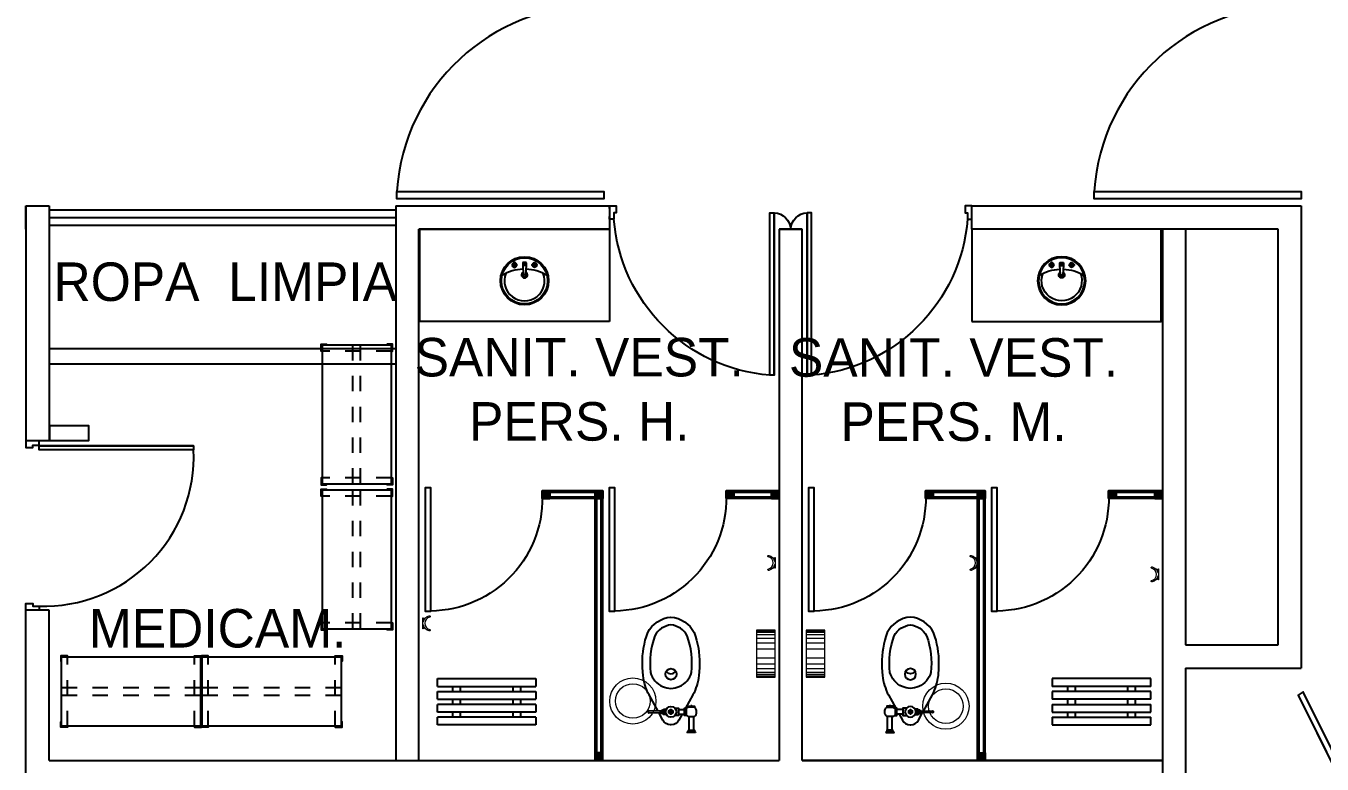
# Model space of a CAD drawing. Header units: millimetres. Extents: x 2523 to 2756, y 378 to 482.
# Drawn here: x 2541.8 to 2550.22, y 440.77 to 445.56 of the extents above; entities that cross this region are included whole.
import ezdxf

# ---------------------------------------------------------------- set-up
doc = ezdxf.new("R2010")
doc.units = ezdxf.units.MM
doc.linetypes.add('HIDDEN5', pattern=[0.07, 0.04, -0.03])
for name, color, linetype in [('CANCEL', 6, 'Continuous'), ('MOBILIARIO', 161, 'Continuous'), ('MOBSANIT', 161, 'Continuous'), ('PUERTAS', 2, 'Continuous')]:
    doc.layers.add(name, color=color, linetype=linetype)
doc.layers.add('MOB', color=161, linetype='Continuous', lineweight=15)
doc.styles.add('STYLE1', font='GOTHIC.TTF')

# ---------------------------------------------------------------- blocks, each defined once
blk = doc.blocks.new('PAR95')
at = {"color": 2}
for points in [[(-0.1339, 1.175), (-0.15, 1.175), (-0.15, 1.1318), (-0.1057, 1.1318), (-0.1057, 1.1473), (-0.0647, 1.1473), (-0.0647, 1.175), (-0.0822, 1.175)], [(-0.1339, -1.175), (-0.15, -1.175), (-0.15, -1.1318), (-0.1057, -1.1318), (-0.1057, -1.1473), (-0.0647, -1.1473), (-0.0647, -1.175), (-0.0822, -1.175)]]:
    blk.add_lwpolyline(points, dxfattribs=at)
for points in [[(0.9491, 0.1067), (-0.106, 0.1067), (0.9491, 0.1067), (0.9491, 0.1344), (-0.106, 0.1344), (-0.106, 0.1067)], [(0.9491, -0.1067), (-0.106, -0.1067), (0.9491, -0.1067), (0.9491, -0.1344), (-0.106, -0.1344), (-0.106, -0.1067)]]:
    blk.add_lwpolyline(points, close=True, dxfattribs=at)
at = {"color": 7}
for centre, start, end in [((-0.1502, 0.048), 4.49532, 85.55681), ((-0.1502, -0.048), 274.44319, 355.50468)]:
    blk.add_arc(centre, 1.1026, start, end, dxfattribs=at)
at = {"color": 2}
for centre, start, end in [((0.0084, 0.1143), 183.83703, 265.79415), ((0.0084, -0.1143), 94.20585, 176.16297)]:
    blk.add_arc(centre, 0.1146, start, end, dxfattribs=at)
blk = doc.blocks.new('P95')
at = {"color": 2}
blk.add_lwpolyline([(0.0317, 1.0892), (0.0317, 0.0863), (0.0317, 1.0892), (0.0594, 1.0892), (0.0594, 0.0863), (0.0317, 0.0863)], close=True, dxfattribs=at)
for points in [[(0, 0.0171), (0, 0.001), (0.0432, 0.001), (0.0432, 0.0453), (0.0277, 0.0453), (0.0277, 0.0863), (0, 0.0863), (0, 0.0688)], [(1.1, 0.0171), (1.1, 0.001), (1.0568, 0.001), (1.0568, 0.0453), (1.0723, 0.0453), (1.0723, 0.0863), (1.1, 0.0863), (1.1, 0.0688)]]:
    blk.add_lwpolyline(points, dxfattribs=at)
at = {"color": 7}
blk.add_arc((0.1019, 0.1191), 0.971, 358.06028, 92.50452, dxfattribs=at)
blk = doc.blocks.new('PK80')
at = {"layer": 'CANCEL'}
blk.add_lwpolyline([(-0.7588, -0.0198), (-0.7588, 0.7802), (-0.7229, 0.7802), (-0.7229, -0.0198), (-0.7588, -0.0198), (-0.7588, 0.7728)], dxfattribs=at)
blk.add_arc((-0.7336, 0.0453), 0.735, 356.38877, 89.17046, dxfattribs=at)
blk = doc.blocks.new('pk130')
at = {"layer": 'CANCEL'}
blk.add_lwpolyline([(0.05, -1.2531), (-1.2932, -1.2531), (-1.2932, -1.2054), (0.05, -1.2054), (0.05, -1.2531), (-1.2832, -1.2531)], dxfattribs=at)
blk.add_arc((-0.0046, -1.2914), 1.2914, 89.79602, 176.17852, dxfattribs=at)
blk = doc.blocks.new('pcl')
at = {"layer": 'PUERTAS'}
for points in [[(-1.257, -0.023), (-0.348, 0.428), (-0.375, 0.468), (-1.284, 0.017), (-1.257, -0.023), (-0.357, 0.422)], [(1.257, -0.023), (0.348, 0.428), (0.375, 0.468), (1.284, 0.017), (1.257, -0.023), (0.357, 0.422)]]:
    blk.add_lwpolyline(points, dxfattribs=at)
at = {"layer": 'PUERTAS', "color": 8}
for centre, start, end in [((-0.74, -0.209), 15.7494, 61.6451), ((0.74, -0.209), 118.3549, 164.2506)]:
    blk.add_arc(centre, 0.768, start, end, dxfattribs=at)
blk = doc.blocks.new('10260204')
at = {"color": 8, "linetype": 'HIDDEN5'}
for p, q in [((0.0499, -0.0113), (0.0499, -0.4612)), ((0.8726, -0.0113), (0.8726, -0.4612)), ((0.0113, -0.2112), (0.9113, -0.2112)), ((0.0113, -0.2613), (0.9113, -0.2613))]:
    blk.add_line(p, q, dxfattribs=at)
for points in [[(0.0499, -0.0113), (0.0499, -0.0049), (0.0049, -0.0049), (0.0049, -0.0399), (0.0113, -0.0399)], [(0.8726, -0.0113), (0.8726, -0.0049), (0.9176, -0.0049), (0.9176, -0.0399), (0.9113, -0.0399)], [(0.0499, -0.4612), (0.0499, -0.4676), (0.0049, -0.4676), (0.0049, -0.4326), (0.0113, -0.4326)], [(0.8726, -0.4612), (0.8726, -0.4676), (0.9176, -0.4676), (0.9176, -0.4326), (0.9113, -0.4326)]]:
    blk.add_lwpolyline(points)
blk.add_lwpolyline([(0.0113, -0.4612), (0.0113, -0.0113), (0.9113, -0.0113), (0.9113, -0.4612)], close=True)
blk = doc.blocks.new('A$C4AA2731D')
at = {"color": 8}
for p, q in [((0.1485, 0.1167), (0.1639, 0.1167)), ((0.0792, 0.0534), (0.1028, 0.0534)), ((0.091, 0.0652), (0.091, 0.0415)), ((0.1444, 0.0577), (0.168, 0.0577)), ((0.2333, 0.0534), (0.2097, 0.0534)), ((0.2215, 0.0652), (0.2215, 0.0415))]:
    blk.add_line(p, q, dxfattribs=at)
for points in [[(0.1485, 0.1166), (0.1444, 0.0578, 0.015831), (0.1444, 0.0577), (0.1444, 0.0407, 0.414214), (0.147, 0.0381), (0.1654, 0.0381, 0.414214), (0.168, 0.0407), (0.168, 0.0577, 0.015831), (0.168, 0.0578), (0.1639, 0.1166, -0.015831), (0.1639, 0.1168), (0.1639, 0.1288, 0.414214), (0.1614, 0.1314), (0.1511, 0.1314, 0.414214), (0.1485, 0.1288), (0.1485, 0.1168, -0.015831)], [(0.0757, 0.057, 0.247805), (0.0873, 0.0686, -0.116963), (0.0946, 0.0686, 0.247805), (0.1062, 0.057, -0.116963), (0.1062, 0.0497, 0.247805), (0.0946, 0.0381, -0.116963), (0.0873, 0.0381, 0.247805), (0.0757, 0.0497, -0.116963)], [(0.2367, 0.057, -0.247805), (0.2251, 0.0686, 0.116963), (0.2178, 0.0686, -0.247805), (0.2062, 0.057, 0.116963), (0.2062, 0.0497, -0.247805), (0.2178, 0.0381, 0.116963), (0.2251, 0.0381, -0.247805), (0.2367, 0.0497, 0.116963)]]:
    blk.add_lwpolyline(points, format="xyb", close=True)
for centre, radius in [((0.1562, 0.1562), 0.1562), ((0.091, 0.0534), 0.00217), ((0.091, 0.0534), 0.00217), ((0.1562, 0.0448), 0.00331), ((0.2215, 0.0534), 0.00217), ((0.2215, 0.0534), 0.00217)]:
    blk.add_circle(centre, radius)
blk.add_circle((0.1562, 0.1562), 0.1498, dxfattribs=at)
for centre, radius, start, end in [((0.1562, 0.1562), 0.1305, 338.47123, 201.52877), ((0.1562, 0.3614), 0.2806, 238.72215, 267.86716), ((0.1562, 0.1183), 0.0193, 298.32639, 242.88887), ((0.1562, 0.1183), 0.0121, 129.79182, 224.41689), ((0.1562, 0.1183), 0.0121, 315.58311, 50.20818), ((0.1562, 0.3614), 0.2806, 272.13284, 301.27785), ((0.091, 0.0534), 0.0145, 106.4867, 163.5133), ((0.091, 0.0534), 0.0145, 196.4867, 253.5133), ((0.091, 0.0534), 0.0145, 16.4867, 73.5133), ((0.091, 0.0534), 0.0145, 286.4867, 343.5133), ((0.2215, 0.0534), 0.0145, 106.4867, 163.5133), ((0.2215, 0.0534), 0.0145, 196.4867, 253.5133), ((0.2215, 0.0534), 0.0145, 16.4867, 73.5133), ((0.2215, 0.0534), 0.0145, 286.4867, 343.5133)]:
    blk.add_arc(centre, radius, start, end, dxfattribs=at)
blk = doc.blocks.new('A$C05C22262')
for p, q in [((0.0372, 0.7345), (0.0372, 0.6445)), ((0.0672, 0.7345), (0.0672, 0.6445)), ((0.1355, 0.6305), (0.0975, 0.6305)), ((0.1355, 0.5995), (0.0975, 0.5995))]:
    blk.add_line(p, q)
at = {"color": 8}
for p, q in [((0.0383, 0.7345), (0.0383, 0.742)), ((0.0522, 0.7345), (0.0522, 0.742)), ((0.0661, 0.7345), (0.0661, 0.742)), ((0.0975, 0.6321), (0.0854, 0.6321)), ((0.0854, 0.615), (0.0975, 0.615)), ((0.0975, 0.5979), (0.0854, 0.5979)), ((0.19, 0.615), (0.18, 0.615)), ((0.185, 0.61), (0.185, 0.62)), ((0.2212, 0.6272), (0.2178, 0.6272)), ((0.2212, 0.6028), (0.2178, 0.6028)), ((0.2345, 0.624), (0.2212, 0.624)), ((0.2345, 0.615), (0.2212, 0.615)), ((0.2345, 0.606), (0.2212, 0.606)), ((0.0331, 0.5855), (0.0331, 0.5844)), ((0.0373, 0.5789), (0.0373, 0.5844)), ((0.0522, 0.5789), (0.0522, 0.5844)), ((0.0671, 0.5789), (0.0671, 0.5844)), ((0.0713, 0.5855), (0.0713, 0.5844))]:
    blk.add_line(p, q, dxfattribs=at)
for points in [[(0.0254, 0.75), (0.079, 0.75, -0.443315), (0.0715, 0.742), (0.033, 0.742, -0.443315)], [(0.254, 0.611), (0.3289, 0.6091, 0.421553), (0.334, 0.6141), (0.334, 0.6159, 0.421553), (0.3289, 0.6209), (0.254, 0.619)], [(0.0485, 0.5789), (0.0559, 0.5789), (0.0559, 0.577, -0.414214), (0.0537, 0.5748), (0.0507, 0.5748, -0.414214), (0.0485, 0.577)]]:
    blk.add_lwpolyline(points, format="xyb", close=True, dxfattribs=at)
for points in [[(0.0716, 0.742), (0.0716, 0.7345), (0.0329, 0.7345), (0.0329, 0.742)], [(0.198, 0.6225), (0.198, 0.6075), (0.185, 0.6), (0.172, 0.6075), (0.172, 0.6225), (0.185, 0.63)], [(0.2345, 0.5985), (0.2212, 0.5985), (0.2212, 0.6315), (0.2345, 0.6315)], [(0.2468, 0.6037), (0.2345, 0.6037), (0.2345, 0.6263), (0.2468, 0.6263)], [(0.254, 0.6076), (0.2468, 0.6076), (0.2468, 0.6224), (0.254, 0.6224)], [(0.0319, 0.5844), (0.0726, 0.5844), (0.0726, 0.5789), (0.0319, 0.5789)]]:
    blk.add_lwpolyline(points, close=True, dxfattribs=at)
for points in [[(0.112, 0.6305), (0.1331, 0.6684, -0.290731), (0.1829, 0.7), (0.185, 0.7), (0.1871, 0.7, -0.290731), (0.2369, 0.6684), (0.2642, 0.6193)], [(0.269, 0.6106), (0.3276, 0.5055, -0.085425), (0.3664, 0.3793), (0.37, 0.3285), (0.37, 0.304, -0.095638), (0.3357, 0.1009, -0.260174), (0.185, 0, -0.260174), (0.0343, 0.1009, -0.095638), (0, 0.304), (0, 0.3285), (0.0036, 0.3793, -0.085425), (0.0424, 0.5055), (0.0906, 0.592)], [(0.0854, 0.6346, 0.154601), (0.0726, 0.6445), (0.0319, 0.6445, 0.455032), (0.0319, 0.5855), (0.0713, 0.5855, 0.259938), (0.0854, 0.5954)]]:
    blk.add_lwpolyline(points, format="xyb")
blk.add_lwpolyline([(0.0854, 0.592), (0.0854, 0.638), (0.0975, 0.638), (0.0975, 0.592)], close=True)
blk.add_lwpolyline([(0.1588, 0.5918), (0.1355, 0.5918), (0.1355, 0.6382), (0.1588, 0.6382)])
blk.add_lwpolyline([(0.185, 0.4634, 0.094025), (0.1309, 0.4507, 0.231007), (0.0523, 0.359), (0.0523, 0.359, 0.115347), (0.08, 0.1212, 0.246972), (0.185, 0.0502, 0.246972), (0.29, 0.1212, 0.115347), (0.3177, 0.359), (0.3177, 0.359, 0.231007), (0.2391, 0.4507, 0.094025)], format="xyb", close=True)
for radius in [0.035, 0.0095]:
    blk.add_circle((0.185, 0.615), radius)
blk.add_circle((0.185, 0.3704), 0.0362, dxfattribs=at)
blk.add_arc((0.185, 0.3312), 0.0362, 32.83407, 147.16593, dxfattribs=at)
blk = doc.blocks.new('WC')
at = {"layer": 'MOBSANIT', "rotation": 180}
blk.add_blockref('A$C05C22262', (0.1695, 0.75), dxfattribs=at)
blk = doc.blocks.new('BA2')
for p, q in [((-0.6399, 0), (0, 0)), ((-0.6399, -0.05), (-0.6399, 0)), ((0, 0), (0, -0.05)), ((-0.6399, -0.05), (0, -0.05)), ((-0.6399, -0.083), (0, -0.083)), ((-0.6399, -0.133), (-0.6399, -0.083)), ((-0.5399, -0.083), (-0.5399, -0.05)), ((-0.4899, -0.083), (-0.4899, -0.05)), ((-0.15, -0.05), (-0.15, -0.083)), ((-0.1, -0.05), (-0.1, -0.083)), ((0, -0.083), (0, -0.133)), ((-0.6399, -0.133), (0, -0.133)), ((0, -0.167), (-0.6399, -0.167)), ((-0.6399, -0.217), (-0.6399, -0.167)), ((-0.5399, -0.167), (-0.5399, -0.133)), ((-0.4899, -0.167), (-0.4899, -0.133)), ((-0.15, -0.133), (-0.15, -0.167)), ((-0.1, -0.133), (-0.1, -0.167)), ((0, -0.167), (0, -0.217)), ((0, -0.217), (-0.6399, -0.217)), ((-0.6399, -0.3), (-0.6399, -0.25)), ((0, -0.25), (-0.6399, -0.25)), ((-0.5399, -0.25), (-0.5399, -0.217)), ((-0.4899, -0.25), (-0.4899, -0.217)), ((-0.15, -0.217), (-0.15, -0.25)), ((-0.1, -0.217), (-0.1, -0.25)), ((0, -0.25), (0, -0.3)), ((0, -0.3), (-0.6399, -0.3))]:
    blk.add_line(p, q)
blk = doc.blocks.new('Gancho')
blk.add_lwpolyline([(0.0036, -0.0352), (0.0036, -0.0121), (0.0051, -0.0121, 0.278211), (0.0419, -0.0489, 0.72876), (0.0463, -0.0397, -0.823462), (0.0463, 0.0397, 0.72876), (0.0419, 0.0489, 0.278211), (0.0051, 0.0121), (0.0036, 0.0121), (0.0036, 0.0352), (0, 0.0352), (0, -0.0352)], format="xyb", close=True)
blk = doc.blocks.new('DESPAP')
for p, q in [((-0.1465, 0.1224), (-0.1465, 0)), ((-0.1361, 0.1224), (-0.1361, 0)), ((-0.1216, 0.1224), (-0.1216, 0)), ((-0.0987, 0.1224), (-0.0987, 0)), ((-0.0687, 0.1224), (-0.0687, 0)), ((-0.0292, 0.1224), (-0.0292, 0)), ((0.0292, 0.1224), (0.0292, 0)), ((0.0687, 0.1224), (0.0687, 0)), ((0.0987, 0.1224), (0.0987, 0)), ((0.1216, 0.1224), (0.1216, 0)), ((0.1361, 0.1224), (0.1361, 0)), ((0.1465, 0.1224), (0.1465, 0))]:
    blk.add_line(p, q)
blk.add_lwpolyline([(0.1525, 0), (0.1525, 0.1224), (-0.1525, 0.1224), (-0.1525, 0)], close=True)
blk = doc.blocks.new('TERAPI$0$984')
at = {"linetype": 'Continuous', "ltscale": 0.01}
for radius in [0.15, 0.1124]:
    blk.add_circle((0, 0), radius, dxfattribs=at)

msp = doc.modelspace()

# ---------------------------------------------------------------- linework, layer by layer
for p, q in [((2541.8045, 444.3901), (2541.9545, 444.3901)), ((2541.8045, 444.3901), (2541.8045, 442.8651)), ((2541.8045, 444.2401), (2541.8045, 444.3901)), ((2541.9545, 444.3901), (2541.9545, 442.8651)), ((2541.9545, 444.3651), (2544.2045, 444.3651)), ((2544.2045, 444.3901), (2545.592, 444.3901)), ((2544.2045, 444.3901), (2544.2045, 440.7901)), ((2545.592, 444.3901), (2545.592, 444.2401)), ((2547.942, 444.2401), (2547.942, 444.3901)), ((2547.942, 444.3901), (2550.0795, 444.3901)), ((2550.0795, 444.3901), (2550.0795, 441.3901)), ((2541.9545, 444.3151), (2544.2045, 444.3151)), ((2541.9545, 444.2651), (2544.2045, 444.2651)), ((2545.592, 444.2401), (2544.3545, 444.2401)), ((2544.3545, 440.7901), (2544.3545, 444.2401)), ((2546.692, 444.2401), (2546.692, 440.7901)), ((2546.842, 444.2401), (2546.692, 444.2401)), ((2546.692, 444.2401), (2546.842, 444.2401)), ((2546.842, 440.7901), (2546.842, 444.2401)), ((2549.9295, 444.2401), (2547.942, 444.2401)), ((2549.1795, 444.2401), (2549.1795, 438.9901)), ((2549.3295, 444.2401), (2549.3295, 441.5401)), ((2549.9295, 441.5401), (2549.9295, 444.2401)), ((2541.9545, 443.4651), (2544.2045, 443.4651)), ((2541.9545, 443.3651), (2544.2045, 443.3651)), ((2541.9545, 442.8651), (2541.8045, 442.8651)), ((2545.5482, 442.5401), (2545.1545, 442.5401)), ((2545.5482, 442.5301), (2545.1545, 442.5301)), ((2545.5482, 442.5001), (2545.1545, 442.5001)), ((2545.5482, 442.4901), (2545.1545, 442.4901)), ((2545.4982, 440.7901), (2545.4982, 442.5401)), ((2545.5082, 440.7901), (2545.5082, 442.5401)), ((2545.5382, 440.7901), (2545.5382, 442.5401)), ((2545.5482, 440.7901), (2545.5482, 442.5401)), ((2546.692, 442.5401), (2546.3482, 442.5401)), ((2546.692, 442.5301), (2546.3482, 442.5301)), ((2546.692, 442.5001), (2546.3482, 442.5001)), ((2546.692, 442.4901), (2546.3482, 442.4901)), ((2548.0295, 442.5401), (2547.642, 442.5401)), ((2548.0295, 442.5301), (2547.642, 442.5301)), ((2548.0295, 442.5001), (2547.642, 442.5001)), ((2548.0295, 442.4901), (2547.642, 442.4901)), ((2547.9795, 440.7901), (2547.9795, 442.5401)), ((2547.9895, 440.7901), (2547.9895, 442.5401)), ((2548.0195, 440.7901), (2548.0195, 442.5401)), ((2548.0295, 440.7901), (2548.0295, 442.5401)), ((2549.1795, 442.5401), (2548.8295, 442.5401)), ((2549.1795, 442.5301), (2548.8295, 442.5301)), ((2549.1795, 442.5001), (2548.8295, 442.5001)), ((2549.1795, 442.4901), (2548.8295, 442.4901)), ((2541.8045, 440.6401), (2541.8045, 441.7651)), ((2541.9545, 441.7651), (2541.8045, 441.7651)), ((2541.9545, 440.7901), (2541.9545, 441.7651)), ((2549.3295, 441.5401), (2549.9295, 441.5401)), ((2549.3295, 441.3901), (2549.3295, 438.9901)), ((2549.3295, 441.3901), (2550.0795, 441.3901)), ((2541.9545, 440.7901), (2544.8045, 440.7901)), ((2544.3545, 440.7901), (2546.692, 440.7901)), ((2546.842, 440.7901), (2549.1795, 440.7901)), ((2549.1795, 440.7901), (2546.842, 440.7901))]:
    msp.add_line(p, q)
for points in [[(2541.9596, 442.9651), (2542.2095, 442.9651), (2542.2095, 442.8651), (2541.9596, 442.8651)], [(2545.2045, 442.5401), (2545.1545, 442.5401), (2545.1545, 442.4901), (2545.2045, 442.4901)], [(2545.1545, 442.4901), (2545.1545, 442.5401), (2545.2045, 442.5401), (2545.2045, 442.4901)], [(2545.4982, 442.5401), (2545.5482, 442.5401), (2545.5482, 442.4901), (2545.4982, 442.4901)], [(2545.5482, 442.4901), (2545.5482, 442.5401), (2545.4982, 442.5401), (2545.4982, 442.4901)], [(2546.3482, 442.4901), (2546.3482, 442.5401), (2546.3982, 442.5401), (2546.3982, 442.4901)], [(2546.642, 442.5401), (2546.692, 442.5401), (2546.692, 442.4901), (2546.642, 442.4901)], [(2546.692, 442.4901), (2546.692, 442.5401), (2546.642, 442.5401), (2546.642, 442.4901)], [(2547.642, 442.4901), (2547.642, 442.5401), (2547.692, 442.5401), (2547.692, 442.4901)], [(2547.9795, 442.5401), (2548.0295, 442.5401), (2548.0295, 442.4901), (2547.9795, 442.4901)], [(2548.0295, 442.4901), (2548.0295, 442.5401), (2547.9795, 442.5401), (2547.9795, 442.4901)], [(2548.8295, 442.4901), (2548.8295, 442.5401), (2548.8795, 442.5401), (2548.8795, 442.4901)], [(2549.1295, 442.5401), (2549.1795, 442.5401), (2549.1795, 442.4901), (2549.1295, 442.4901)], [(2549.1795, 442.4901), (2549.1795, 442.5401), (2549.1295, 442.5401), (2549.1295, 442.4901)], [(2545.4982, 440.7901), (2545.5482, 440.7901), (2545.5482, 440.8401), (2545.4982, 440.8401)], [(2548.0295, 440.7901), (2547.9795, 440.7901), (2547.9795, 440.8401), (2548.0295, 440.8401)]]:
    msp.add_lwpolyline(points, close=True)
for points in [[(2545.2045, 442.5401), (2545.1545, 442.5401), (2545.2045, 442.4901), (2545.1545, 442.4901)], [(2545.1545, 442.4901), (2545.1545, 442.5401), (2545.2045, 442.4901), (2545.2045, 442.5401)], [(2545.4982, 442.5401), (2545.5482, 442.5401), (2545.4982, 442.4901), (2545.5482, 442.4901)], [(2545.5482, 442.4901), (2545.5482, 442.5401), (2545.4982, 442.4901), (2545.4982, 442.5401)], [(2546.3482, 442.4901), (2546.3482, 442.5401), (2546.3982, 442.4901), (2546.3982, 442.5401)], [(2546.642, 442.5401), (2546.692, 442.5401), (2546.642, 442.4901), (2546.692, 442.4901)], [(2546.692, 442.4901), (2546.692, 442.5401), (2546.642, 442.4901), (2546.642, 442.5401)], [(2547.642, 442.4901), (2547.642, 442.5401), (2547.692, 442.4901), (2547.692, 442.5401)], [(2547.9795, 442.5401), (2548.0295, 442.5401), (2547.9795, 442.4901), (2548.0295, 442.4901)], [(2548.0295, 442.4901), (2548.0295, 442.5401), (2547.9795, 442.4901), (2547.9795, 442.5401)], [(2548.8295, 442.4901), (2548.8295, 442.5401), (2548.8795, 442.4901), (2548.8795, 442.5401)], [(2549.1295, 442.5401), (2549.1795, 442.5401), (2549.1295, 442.4901), (2549.1795, 442.4901)], [(2549.1795, 442.4901), (2549.1795, 442.5401), (2549.1295, 442.4901), (2549.1295, 442.5401)], [(2545.4982, 440.7901), (2545.5482, 440.7901), (2545.4982, 440.8401), (2545.5482, 440.8401)], [(2548.0295, 440.7901), (2547.9795, 440.7901), (2548.0295, 440.8401), (2547.9795, 440.8401)]]:
    msp.add_solid(points)
at = {"layer": 'MOBSANIT'}
for points in [[(2545.592, 443.6401), (2544.3603, 443.6401), (2544.3603, 444.2401), (2545.592, 444.2401)], [(2547.942, 443.6401), (2549.1699, 443.6401), (2549.1699, 444.2401), (2547.942, 444.2401)]]:
    msp.add_lwpolyline(points, close=True, dxfattribs=at)

# ---------------------------------------------------------------- block references
for p in [(2545.5045, 445.6901), (2550.0295, 445.6901)]:
    msp.add_blockref('pk130', p)
at = {"xscale": -1}
for name, p, rotation in [('PAR95', (2546.767, 444.2401), 90.00000000001376), ('PK80', (2545.1545, 442.5401), 180), ('PK80', (2546.3482, 442.5401), 180), ('PK80', (2547.642, 442.5401), 180), ('PK80', (2548.8295, 442.5401), 180)]:
    msp.add_blockref(name, p, dxfattribs=dict(at, rotation=rotation))
at = {"rotation": 270.0000000000138}
msp.add_blockref('P95', (2541.8035, 442.8651), dxfattribs=at)
at = {"xscale": -0.8149680000000001, "yscale": 0.8149679999999999, "zscale": 0.8149679999999999, "rotation": 270.0000000001905}
msp.add_blockref('pcl', (2550.0795, 440.1901), dxfattribs=at)
at = {"layer": 'MOB', "xscale": -1}
for p in [(2546.667, 442.0727), (2547.9795, 442.0727), (2549.1545, 441.9979)]:
    msp.add_blockref('Gancho', p, dxfattribs=at)
at = {"layer": 'MOB', "xscale": -1, "rotation": 180}
msp.add_blockref('Gancho', (2544.3795, 441.6804), dxfattribs=at)
at = {"layer": 'MOB'}
for name, p, rotation in [('DESPAP', (2546.5446, 441.4837), 270.0000009068739), ('DESPAP', (2546.867, 441.4837), 270.0000009068739), ('TERAPI$0$984', (2545.7429, 441.1761), 180), ('TERAPI$0$984', (2547.7744, 441.1423), 180)]:
    msp.add_blockref(name, p, dxfattribs=dict(at, rotation=rotation))
at = {"layer": 'MOBILIARIO', "linetype": 'Continuous', "extrusion": (0, 0, -1), "zscale": -1, "rotation": 90}
for p in [(-2544.1875, 442.5755), (-2544.1875, 441.634)]:
    msp.add_blockref('10260204', p, dxfattribs=at)
at = {"layer": 'MOBILIARIO', "linetype": 'Continuous', "rotation": 179.9999999809212}
for p in [(2542.9477, 441.0011), (2543.8604, 441.0011)]:
    msp.add_blockref('10260204', p, dxfattribs=at)
at = {"layer": 'MOBILIARIO', "rotation": 180.000000000013}
msp.add_blockref('BA2', (2544.4742, 441.0212), dxfattribs=at)
at = {"layer": 'MOBILIARIO', "xscale": -1, "rotation": 180}
msp.add_blockref('BA2', (2549.1039, 441.0212), dxfattribs=at)
at = {"layer": 'MOBSANIT', "rotation": 180.000000000013}
msp.add_blockref('A$C4AA2731D', (2545.196, 444.0604), dxfattribs=at)
at = {"layer": 'MOBSANIT', "xscale": -1, "rotation": 180}
msp.add_blockref('A$C4AA2731D', (2548.3692, 444.0604), dxfattribs=at)
at = {"layer": 'MOBSANIT'}
msp.add_blockref('WC', (2546.0057, 440.9708), dxfattribs=at)
at = {"layer": 'MOBSANIT', "xscale": -1}
msp.add_blockref('WC', (2547.5282, 440.9708), dxfattribs=at)

# ---------------------------------------------------------------- texts
at = {"char_height": 0.25, "attachment_point": 5, "style": 'STYLE1'}
for s, insert, width in [('ROPA  LIMPIA', (2543.0981, 443.8963), 3.740413), ('SANIT. VEST.\\PPERS. H.', (2545.395, 443.198), 2.04328), ('SANIT. VEST.\\PPERS. M.', (2547.8238, 443.1963), 2.350303), ('MEDICAM.', (2543.0484, 441.6466), 5.617081)]:
    msp.add_mtext(s, dxfattribs=dict(at, insert=insert, width=width))

doc.saveas('drawing.dxf')
